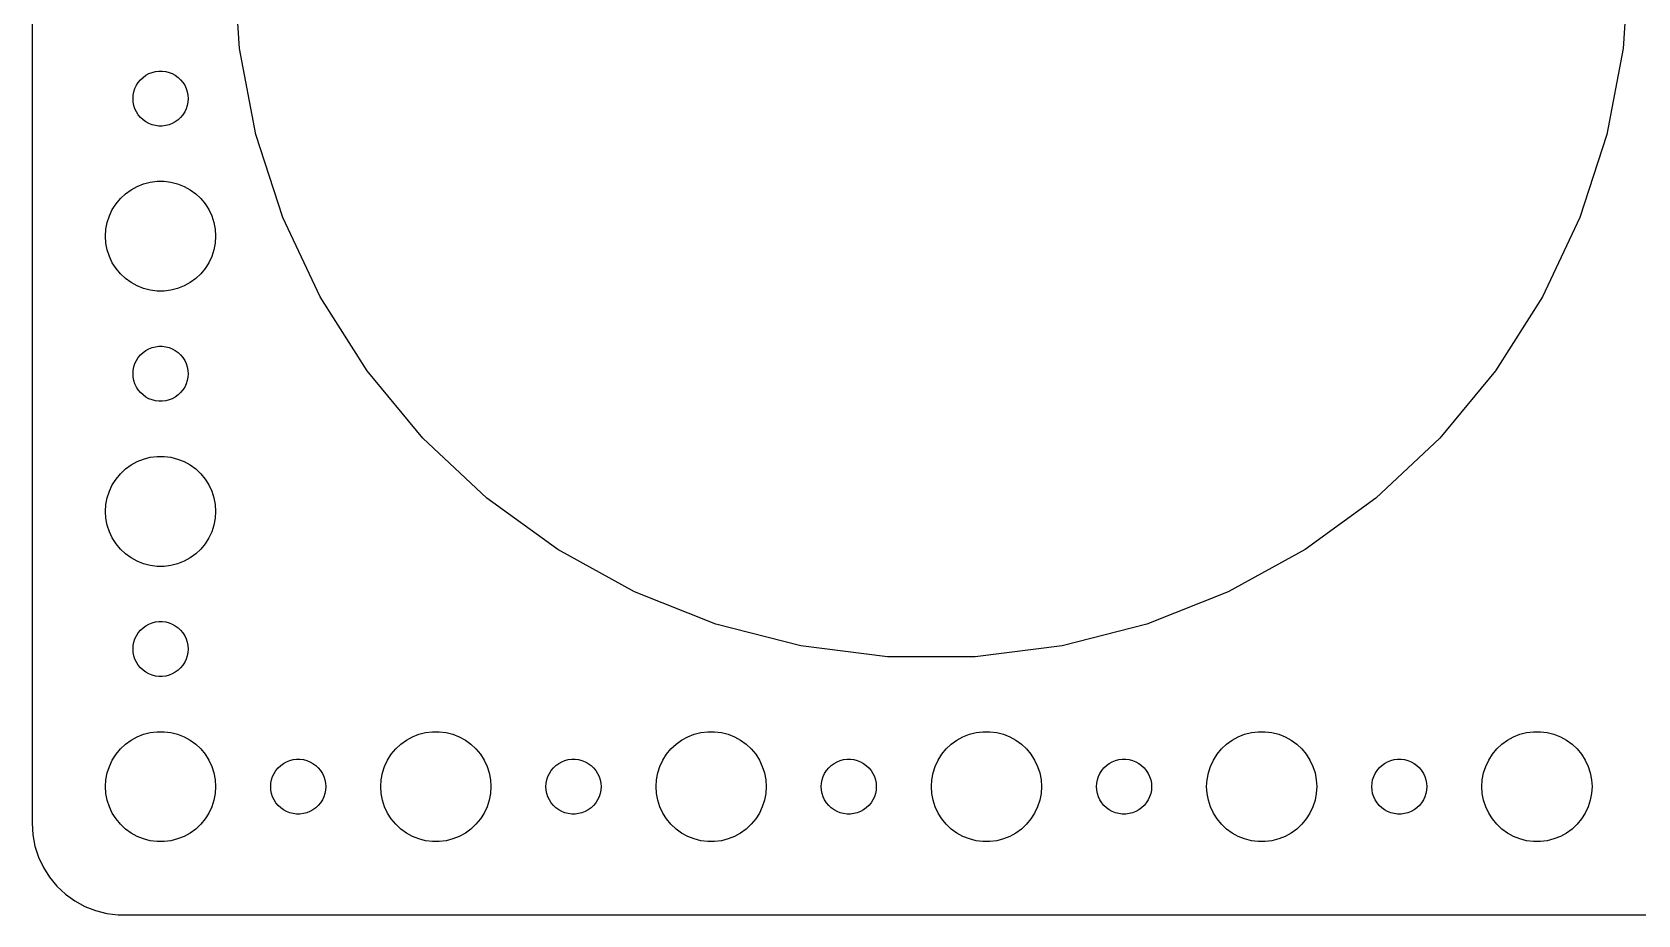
# Model space of a CAD drawing. Header units: metres. Extents: x -90 to 90, y -52 to 52.
# Drawn here: x -89.5 to -2, y -52 to -3.9 of the extents above; entities that cross this region are included whole.
import ezdxf

# ---------------------------------------------------------------- set-up
doc = ezdxf.new("R2010")
doc.units = ezdxf.units.M

msp = doc.modelspace()

# ---------------------------------------------------------------- linework, layer by layer
for p, q in [((-89.5, 47), (-89.5, -47)), ((-78.2003, -4.76265), (-78.5, 0)), ((-2.5, 0), (-2.79964, -4.76265)), ((-77.3062, -9.45021), (-78.2003, -4.76265)), ((-2.79964, -4.76265), (-3.69383, -9.45021)), ((-83.1387, -6.14275), (-82.9635, -6.07341)), ((-82.9635, -6.07341), (-82.7811, -6.02657)), ((-82.7811, -6.02657), (-82.5942, -6.00294)), ((-82.5942, -6.00294), (-82.4058, -6.00294)), ((-82.4058, -6.00294), (-82.2189, -6.02657)), ((-82.2189, -6.02657), (-82.0365, -6.07341)), ((-82.0365, -6.07341), (-81.8613, -6.14275)), ((-83.9529, -7.12695), (-83.8947, -6.9478)), ((-83.8947, -6.9478), (-83.8145, -6.77736)), ((-83.8145, -6.77736), (-83.7135, -6.61832)), ((-83.7135, -6.61832), (-83.5934, -6.47318)), ((-83.5934, -6.47318), (-83.4561, -6.34422)), ((-83.4561, -6.34422), (-83.3037, -6.23351)), ((-83.3037, -6.23351), (-83.1387, -6.14275)), ((-81.8613, -6.14275), (-81.6963, -6.23351)), ((-81.6963, -6.23351), (-81.5439, -6.34422)), ((-81.5439, -6.34422), (-81.4065, -6.47318)), ((-81.4065, -6.47318), (-81.2865, -6.61832)), ((-81.2865, -6.61832), (-81.1855, -6.77736)), ((-81.1855, -6.77736), (-81.1053, -6.9478)), ((-81.1053, -6.9478), (-81.0471, -7.12695)), ((-84, -7.5), (-83.9882, -7.312)), ((-83.9882, -7.68799), (-84, -7.5)), ((-83.9882, -7.312), (-83.9529, -7.12695)), ((-83.9529, -7.87303), (-83.9882, -7.68799)), ((-83.8947, -8.05219), (-83.9529, -7.87303)), ((-81.0471, -7.87303), (-81.1053, -8.05219)), ((-81.0471, -7.12695), (-81.0118, -7.312)), ((-81.0118, -7.68799), (-81.0471, -7.87303)), ((-81.0118, -7.312), (-81, -7.5)), ((-81, -7.5), (-81.0118, -7.68799)), ((-83.8145, -8.22263), (-83.8947, -8.05219)), ((-83.7135, -8.38167), (-83.8145, -8.22263)), ((-83.5934, -8.52681), (-83.7135, -8.38167)), ((-83.4561, -8.65576), (-83.5934, -8.52681)), ((-83.3037, -8.76648), (-83.4561, -8.65576)), ((-81.5439, -8.65576), (-81.6963, -8.76648)), ((-81.4065, -8.52681), (-81.5439, -8.65576)), ((-81.2865, -8.38167), (-81.4065, -8.52681)), ((-81.1855, -8.22263), (-81.2865, -8.38167)), ((-81.1053, -8.05219), (-81.1855, -8.22263)), ((-83.1387, -8.85724), (-83.3037, -8.76648)), ((-82.9635, -8.92657), (-83.1387, -8.85724)), ((-82.7811, -8.97342), (-82.9635, -8.92657)), ((-82.5942, -8.99704), (-82.7811, -8.97342)), ((-82.4058, -8.99704), (-82.5942, -8.99704)), ((-82.2189, -8.97342), (-82.4058, -8.99704)), ((-82.0365, -8.92657), (-82.2189, -8.97342)), ((-81.8613, -8.85724), (-82.0365, -8.92657)), ((-81.6963, -8.76648), (-81.8613, -8.85724)), ((-75.8315, -13.9887), (-77.3062, -9.45021)), ((-3.69383, -9.45021), (-5.16849, -13.9887)), ((-83.7773, -12.2855), (-83.427, -12.1468)), ((-83.427, -12.1468), (-83.0621, -12.0531)), ((-83.0621, -12.0531), (-82.6884, -12.0059)), ((-82.6884, -12.0059), (-82.3116, -12.0059)), ((-82.3116, -12.0059), (-81.9379, -12.0531)), ((-81.9379, -12.0531), (-81.573, -12.1468)), ((-81.573, -12.1468), (-81.2227, -12.2855)), ((-84.927, -13.2366), (-84.6869, -12.9464)), ((-84.6869, -12.9464), (-84.4123, -12.6884)), ((-84.4123, -12.6884), (-84.1075, -12.467)), ((-84.1075, -12.467), (-83.7773, -12.2855)), ((-81.2227, -12.2855), (-80.8925, -12.467)), ((-80.8925, -12.467), (-80.5877, -12.6884)), ((-80.5877, -12.6884), (-80.3131, -12.9464)), ((-80.3131, -12.9464), (-80.073, -13.2366)), ((-85.4057, -14.2539), (-85.2893, -13.8956)), ((-85.2893, -13.8956), (-85.1289, -13.5547)), ((-85.1289, -13.5547), (-84.927, -13.2366)), ((-80.073, -13.2366), (-79.8711, -13.5547)), ((-79.8711, -13.5547), (-79.7107, -13.8956)), ((-79.7107, -13.8956), (-79.5943, -14.2539)), ((-73.7997, -18.3066), (-75.8315, -13.9887)), ((-5.16849, -13.9887), (-7.20033, -18.3066)), ((-85.5, -15), (-85.4763, -14.624)), ((-85.4763, -14.624), (-85.4057, -14.2539)), ((-79.5943, -14.2539), (-79.5237, -14.624)), ((-79.5237, -14.624), (-79.5, -15)), ((-85.4763, -15.376), (-85.5, -15)), ((-85.4057, -15.7461), (-85.4763, -15.376)), ((-85.2893, -16.1044), (-85.4057, -15.7461)), ((-79.5943, -15.7461), (-79.7107, -16.1044)), ((-79.5237, -15.376), (-79.5943, -15.7461)), ((-79.5, -15), (-79.5237, -15.376)), ((-85.1289, -16.4453), (-85.2893, -16.1044)), ((-84.927, -16.7634), (-85.1289, -16.4453)), ((-79.8711, -16.4453), (-80.073, -16.7634)), ((-79.7107, -16.1044), (-79.8711, -16.4453)), ((-84.6869, -17.0536), (-84.927, -16.7634)), ((-84.4123, -17.3115), (-84.6869, -17.0536)), ((-84.1075, -17.533), (-84.4123, -17.3115)), ((-80.5877, -17.3115), (-80.8925, -17.533)), ((-80.3131, -17.0536), (-80.5877, -17.3115)), ((-80.073, -16.7634), (-80.3131, -17.0536)), ((-83.7773, -17.7145), (-84.1075, -17.533)), ((-83.427, -17.8532), (-83.7773, -17.7145)), ((-83.0621, -17.9469), (-83.427, -17.8532)), ((-82.6884, -17.9941), (-83.0621, -17.9469)), ((-82.3116, -17.9941), (-82.6884, -17.9941)), ((-81.9379, -17.9469), (-82.3116, -17.9941)), ((-81.573, -17.8532), (-81.9379, -17.9469)), ((-81.2227, -17.7145), (-81.573, -17.8532)), ((-80.8925, -17.533), (-81.2227, -17.7145)), ((-71.2426, -22.3358), (-73.7997, -18.3066)), ((-7.20033, -18.3066), (-9.75734, -22.3358)), ((-83.8947, -21.9478), (-83.8145, -21.7774)), ((-83.8145, -21.7774), (-83.7135, -21.6183)), ((-83.7135, -21.6183), (-83.5934, -21.4732)), ((-83.5934, -21.4732), (-83.4561, -21.3442)), ((-83.4561, -21.3442), (-83.3037, -21.2335)), ((-83.3037, -21.2335), (-83.1387, -21.1427)), ((-83.1387, -21.1427), (-82.9635, -21.0734)), ((-82.9635, -21.0734), (-82.7811, -21.0266)), ((-82.7811, -21.0266), (-82.5942, -21.003)), ((-82.5942, -21.003), (-82.4058, -21.003)), ((-82.4058, -21.003), (-82.2189, -21.0266)), ((-82.2189, -21.0266), (-82.0365, -21.0734)), ((-82.0365, -21.0734), (-81.8613, -21.1427)), ((-81.8613, -21.1427), (-81.6963, -21.2335)), ((-81.6963, -21.2335), (-81.5439, -21.3442)), ((-81.5439, -21.3442), (-81.4065, -21.4732)), ((-81.4065, -21.4732), (-81.2865, -21.6183)), ((-81.2865, -21.6183), (-81.1855, -21.7774)), ((-81.1855, -21.7774), (-81.1053, -21.9478)), ((-84, -22.5), (-83.9882, -22.312)), ((-83.9882, -22.688), (-84, -22.5)), ((-83.9882, -22.312), (-83.9529, -22.127)), ((-83.9529, -22.873), (-83.9882, -22.688)), ((-83.9529, -22.127), (-83.8947, -21.9478)), ((-81.1053, -21.9478), (-81.0471, -22.127)), ((-81.0471, -22.127), (-81.0118, -22.312)), ((-81.0118, -22.688), (-81.0471, -22.873)), ((-81.0118, -22.312), (-81, -22.5)), ((-81, -22.5), (-81.0118, -22.688)), ((-68.2008, -26.0128), (-71.2426, -22.3358)), ((-9.75734, -22.3358), (-12.7992, -26.0128)), ((-83.8947, -23.0522), (-83.9529, -22.873)), ((-83.8145, -23.2226), (-83.8947, -23.0522)), ((-83.7135, -23.3817), (-83.8145, -23.2226)), ((-83.5934, -23.5268), (-83.7135, -23.3817)), ((-83.4561, -23.6558), (-83.5934, -23.5268)), ((-81.4065, -23.5268), (-81.5439, -23.6558)), ((-81.2865, -23.3817), (-81.4065, -23.5268)), ((-81.1855, -23.2226), (-81.2865, -23.3817)), ((-81.1053, -23.0522), (-81.1855, -23.2226)), ((-81.0471, -22.873), (-81.1053, -23.0522)), ((-83.3037, -23.7665), (-83.4561, -23.6558)), ((-83.1387, -23.8572), (-83.3037, -23.7665)), ((-82.9635, -23.9266), (-83.1387, -23.8572)), ((-82.7811, -23.9734), (-82.9635, -23.9266)), ((-82.5942, -23.997), (-82.7811, -23.9734)), ((-82.4058, -23.997), (-82.5942, -23.997)), ((-82.2189, -23.9734), (-82.4058, -23.997)), ((-82.0365, -23.9266), (-82.2189, -23.9734)), ((-81.8613, -23.8572), (-82.0365, -23.9266)), ((-81.6963, -23.7665), (-81.8613, -23.8572)), ((-81.5439, -23.6558), (-81.6963, -23.7665)), ((-64.7221, -29.2795), (-68.2008, -26.0128)), ((-12.7992, -26.0128), (-16.2779, -29.2795)), ((-83.427, -27.1468), (-83.0621, -27.0531)), ((-83.0621, -27.0531), (-82.6884, -27.0059)), ((-82.6884, -27.0059), (-82.3116, -27.0059)), ((-82.3116, -27.0059), (-81.9379, -27.0531)), ((-81.9379, -27.0531), (-81.573, -27.1468)), ((-84.927, -28.2366), (-84.6869, -27.9464)), ((-84.6869, -27.9464), (-84.4123, -27.6884)), ((-84.4123, -27.6884), (-84.1075, -27.467)), ((-84.1075, -27.467), (-83.7773, -27.2855)), ((-83.7773, -27.2855), (-83.427, -27.1468)), ((-81.573, -27.1468), (-81.2227, -27.2855)), ((-81.2227, -27.2855), (-80.8925, -27.467)), ((-80.8925, -27.467), (-80.5877, -27.6884)), ((-80.5877, -27.6884), (-80.3131, -27.9464)), ((-80.3131, -27.9464), (-80.073, -28.2366)), ((-85.2893, -28.8956), (-85.1289, -28.5547)), ((-85.1289, -28.5547), (-84.927, -28.2366)), ((-80.073, -28.2366), (-79.8711, -28.5547)), ((-79.8711, -28.5547), (-79.7107, -28.8956)), ((-85.5, -30), (-85.4763, -29.624)), ((-85.4763, -29.624), (-85.4057, -29.2539)), ((-85.4057, -29.2539), (-85.2893, -28.8956)), ((-79.7107, -28.8956), (-79.5943, -29.2539)), ((-79.5943, -29.2539), (-79.5237, -29.624)), ((-79.5237, -29.624), (-79.5, -30)), ((-60.8614, -32.0845), (-64.7221, -29.2795)), ((-16.2779, -29.2795), (-20.1386, -32.0845)), ((-85.4763, -30.376), (-85.5, -30)), ((-85.4057, -30.7461), (-85.4763, -30.376)), ((-79.5237, -30.376), (-79.5943, -30.7461)), ((-79.5, -30), (-79.5237, -30.376)), ((-85.2893, -31.1044), (-85.4057, -30.7461)), ((-85.1289, -31.4453), (-85.2893, -31.1044)), ((-84.927, -31.7634), (-85.1289, -31.4453)), ((-79.8711, -31.4453), (-80.073, -31.7634)), ((-79.7107, -31.1044), (-79.8711, -31.4453)), ((-79.5943, -30.7461), (-79.7107, -31.1044)), ((-84.6869, -32.0536), (-84.927, -31.7634)), ((-84.4123, -32.3115), (-84.6869, -32.0536)), ((-84.1075, -32.533), (-84.4123, -32.3115)), ((-80.5877, -32.3115), (-80.8925, -32.533)), ((-80.3131, -32.0536), (-80.5877, -32.3115)), ((-80.073, -31.7634), (-80.3131, -32.0536)), ((-56.6796, -34.3834), (-60.8614, -32.0845)), ((-20.1386, -32.0845), (-24.3204, -34.3834)), ((-83.7773, -32.7145), (-84.1075, -32.533)), ((-83.427, -32.8532), (-83.7773, -32.7145)), ((-83.0621, -32.9469), (-83.427, -32.8532)), ((-82.6884, -32.9941), (-83.0621, -32.9469)), ((-82.3116, -32.9941), (-82.6884, -32.9941)), ((-81.9379, -32.9469), (-82.3116, -32.9941)), ((-81.573, -32.8532), (-81.9379, -32.9469)), ((-81.2227, -32.7145), (-81.573, -32.8532)), ((-80.8925, -32.533), (-81.2227, -32.7145)), ((-52.2426, -36.1401), (-56.6796, -34.3834)), ((-24.3204, -34.3834), (-28.7574, -36.1401)), ((-83.8145, -36.7774), (-83.7135, -36.6183)), ((-83.7135, -36.6183), (-83.5934, -36.4732)), ((-83.5934, -36.4732), (-83.4561, -36.3442)), ((-83.4561, -36.3442), (-83.3037, -36.2335)), ((-83.3037, -36.2335), (-83.1387, -36.1428)), ((-83.1387, -36.1428), (-82.9635, -36.0734)), ((-82.9635, -36.0734), (-82.7811, -36.0266)), ((-82.7811, -36.0266), (-82.5942, -36.003)), ((-82.5942, -36.003), (-82.4058, -36.003)), ((-82.4058, -36.003), (-82.2189, -36.0266)), ((-82.2189, -36.0266), (-82.0365, -36.0734)), ((-82.0365, -36.0734), (-81.8613, -36.1428)), ((-81.8613, -36.1428), (-81.6963, -36.2335)), ((-81.6963, -36.2335), (-81.5439, -36.3442)), ((-81.5439, -36.3442), (-81.4065, -36.4732)), ((-81.4065, -36.4732), (-81.2865, -36.6183)), ((-81.2865, -36.6183), (-81.1855, -36.7774)), ((-47.6205, -37.3269), (-52.2426, -36.1401)), ((-28.7574, -36.1401), (-33.3795, -37.3269)), ((-84, -37.5), (-83.9882, -37.312)), ((-83.9882, -37.688), (-84, -37.5)), ((-83.9882, -37.312), (-83.9529, -37.127)), ((-83.9529, -37.127), (-83.8947, -36.9478)), ((-83.8947, -36.9478), (-83.8145, -36.7774)), ((-81.1855, -36.7774), (-81.1053, -36.9478)), ((-81.1053, -36.9478), (-81.0471, -37.127)), ((-81.0471, -37.127), (-81.0118, -37.312)), ((-81.0118, -37.312), (-81, -37.5)), ((-81, -37.5), (-81.0118, -37.688)), ((-42.886, -37.925), (-47.6205, -37.3269)), ((-33.3795, -37.3269), (-38.114, -37.925)), ((-83.9529, -37.873), (-83.9882, -37.688)), ((-83.8947, -38.0522), (-83.9529, -37.873)), ((-83.8145, -38.2226), (-83.8947, -38.0522)), ((-83.7135, -38.3817), (-83.8145, -38.2226)), ((-83.5934, -38.5268), (-83.7135, -38.3817)), ((-81.2865, -38.3817), (-81.4065, -38.5268)), ((-81.1855, -38.2226), (-81.2865, -38.3817)), ((-81.1053, -38.0522), (-81.1855, -38.2226)), ((-81.0471, -37.873), (-81.1053, -38.0522)), ((-81.0118, -37.688), (-81.0471, -37.873)), ((-38.114, -37.925), (-42.886, -37.925)), ((-83.4561, -38.6558), (-83.5934, -38.5268)), ((-83.3037, -38.7665), (-83.4561, -38.6558)), ((-83.1387, -38.8572), (-83.3037, -38.7665)), ((-82.9635, -38.9266), (-83.1387, -38.8572)), ((-82.7811, -38.9734), (-82.9635, -38.9266)), ((-82.5942, -38.997), (-82.7811, -38.9734)), ((-82.4058, -38.997), (-82.5942, -38.997)), ((-82.2189, -38.9734), (-82.4058, -38.997)), ((-82.0365, -38.9266), (-82.2189, -38.9734)), ((-81.8613, -38.8572), (-82.0365, -38.9266)), ((-81.6963, -38.7665), (-81.8613, -38.8572)), ((-81.5439, -38.6558), (-81.6963, -38.7665)), ((-81.4065, -38.5268), (-81.5439, -38.6558)), ((-84.6869, -42.9464), (-84.4123, -42.6885)), ((-84.4123, -42.6885), (-84.1075, -42.467)), ((-84.1075, -42.467), (-83.7773, -42.2855)), ((-83.7773, -42.2855), (-83.427, -42.1468)), ((-83.427, -42.1468), (-83.0621, -42.0531)), ((-83.0621, -42.0531), (-82.6884, -42.0059)), ((-82.6884, -42.0059), (-82.3116, -42.0059)), ((-82.3116, -42.0059), (-81.9379, -42.0531)), ((-81.9379, -42.0531), (-81.573, -42.1468)), ((-81.573, -42.1468), (-81.2227, -42.2855)), ((-81.2227, -42.2855), (-80.8925, -42.467)), ((-80.8925, -42.467), (-80.5877, -42.6885)), ((-80.5877, -42.6885), (-80.3131, -42.9464)), ((-69.6869, -42.9464), (-69.4123, -42.6885)), ((-69.4123, -42.6885), (-69.1075, -42.467)), ((-69.1075, -42.467), (-68.7773, -42.2855)), ((-68.7773, -42.2855), (-68.427, -42.1468)), ((-68.427, -42.1468), (-68.0621, -42.0531)), ((-68.0621, -42.0531), (-67.6884, -42.0059)), ((-67.6884, -42.0059), (-67.3116, -42.0059)), ((-67.3116, -42.0059), (-66.9379, -42.0531)), ((-66.9379, -42.0531), (-66.573, -42.1468)), ((-66.573, -42.1468), (-66.2227, -42.2855)), ((-66.2227, -42.2855), (-65.8925, -42.467)), ((-65.8925, -42.467), (-65.5877, -42.6885)), ((-65.5877, -42.6885), (-65.3131, -42.9464)), ((-54.6869, -42.9464), (-54.4123, -42.6885)), ((-54.4123, -42.6885), (-54.1075, -42.467)), ((-54.1075, -42.467), (-53.7773, -42.2855)), ((-53.7773, -42.2855), (-53.427, -42.1468)), ((-53.427, -42.1468), (-53.0621, -42.0531)), ((-53.0621, -42.0531), (-52.6884, -42.0059)), ((-52.6884, -42.0059), (-52.3116, -42.0059)), ((-52.3116, -42.0059), (-51.9379, -42.0531)), ((-51.9379, -42.0531), (-51.5729, -42.1468)), ((-51.5729, -42.1468), (-51.2227, -42.2855)), ((-51.2227, -42.2855), (-50.8925, -42.467)), ((-50.8925, -42.467), (-50.5877, -42.6885)), ((-50.5877, -42.6885), (-50.3131, -42.9464)), ((-39.6869, -42.9464), (-39.4123, -42.6885)), ((-39.4123, -42.6885), (-39.1075, -42.467)), ((-39.1075, -42.467), (-38.7773, -42.2855)), ((-38.7773, -42.2855), (-38.427, -42.1468)), ((-38.427, -42.1468), (-38.0621, -42.0531)), ((-38.0621, -42.0531), (-37.6884, -42.0059)), ((-37.6884, -42.0059), (-37.3116, -42.0059)), ((-37.3116, -42.0059), (-36.9379, -42.0531)), ((-36.9379, -42.0531), (-36.5729, -42.1468)), ((-36.5729, -42.1468), (-36.2227, -42.2855)), ((-36.2227, -42.2855), (-35.8925, -42.467)), ((-35.8925, -42.467), (-35.5877, -42.6885)), ((-35.5877, -42.6885), (-35.3131, -42.9464)), ((-24.6869, -42.9464), (-24.4123, -42.6885)), ((-24.4123, -42.6885), (-24.1075, -42.467)), ((-24.1075, -42.467), (-23.7773, -42.2855)), ((-23.7773, -42.2855), (-23.427, -42.1468)), ((-23.427, -42.1468), (-23.0621, -42.0531)), ((-23.0621, -42.0531), (-22.6884, -42.0059)), ((-22.6884, -42.0059), (-22.3116, -42.0059)), ((-22.3116, -42.0059), (-21.9379, -42.0531)), ((-21.9379, -42.0531), (-21.5729, -42.1468)), ((-21.5729, -42.1468), (-21.2227, -42.2855)), ((-21.2227, -42.2855), (-20.8925, -42.467)), ((-20.8925, -42.467), (-20.5877, -42.6885)), ((-20.5877, -42.6885), (-20.3131, -42.9464)), ((-9.6869, -42.9464), (-9.41226, -42.6885)), ((-9.41226, -42.6885), (-9.10747, -42.467)), ((-9.10747, -42.467), (-8.77733, -42.2855)), ((-8.77733, -42.2855), (-8.42705, -42.1468)), ((-8.42705, -42.1468), (-8.06213, -42.0531)), ((-8.06213, -42.0531), (-7.68837, -42.0059)), ((-7.68837, -42.0059), (-7.31161, -42.0059)), ((-7.31161, -42.0059), (-6.93785, -42.0531)), ((-6.93785, -42.0531), (-6.57294, -42.1468)), ((-6.57294, -42.1468), (-6.22266, -42.2855)), ((-6.22266, -42.2855), (-5.89252, -42.467)), ((-5.89252, -42.467), (-5.58772, -42.6885)), ((-5.58772, -42.6885), (-5.31308, -42.9464)), ((-85.2893, -43.8956), (-85.1289, -43.5547)), ((-85.1289, -43.5547), (-84.927, -43.2366)), ((-84.927, -43.2366), (-84.6869, -42.9464)), ((-80.3131, -42.9464), (-80.073, -43.2366)), ((-80.073, -43.2366), (-79.8711, -43.5547)), ((-79.8711, -43.5547), (-79.7107, -43.8956)), ((-75.9561, -43.8442), (-75.8037, -43.7335)), ((-75.8037, -43.7335), (-75.6387, -43.6428)), ((-75.6387, -43.6428), (-75.4635, -43.5734)), ((-75.4635, -43.5734), (-75.2811, -43.5266)), ((-75.2811, -43.5266), (-75.0942, -43.503)), ((-75.0942, -43.503), (-74.9058, -43.503)), ((-74.9058, -43.503), (-74.7189, -43.5266)), ((-74.7189, -43.5266), (-74.5365, -43.5734)), ((-74.5365, -43.5734), (-74.3613, -43.6428)), ((-74.3613, -43.6428), (-74.1963, -43.7335)), ((-74.1963, -43.7335), (-74.0439, -43.8442)), ((-70.2893, -43.8956), (-70.1289, -43.5547)), ((-70.1289, -43.5547), (-69.927, -43.2366)), ((-69.927, -43.2366), (-69.6869, -42.9464)), ((-65.3131, -42.9464), (-65.073, -43.2366)), ((-65.073, -43.2366), (-64.8711, -43.5547)), ((-64.8711, -43.5547), (-64.7107, -43.8956)), ((-60.9561, -43.8442), (-60.8037, -43.7335)), ((-60.8037, -43.7335), (-60.6387, -43.6428)), ((-60.6387, -43.6428), (-60.4635, -43.5734)), ((-60.4635, -43.5734), (-60.2811, -43.5266)), ((-60.2811, -43.5266), (-60.0942, -43.503)), ((-60.0942, -43.503), (-59.9058, -43.503)), ((-59.9058, -43.503), (-59.7189, -43.5266)), ((-59.7189, -43.5266), (-59.5365, -43.5734)), ((-59.5365, -43.5734), (-59.3613, -43.6428)), ((-59.3613, -43.6428), (-59.1963, -43.7335)), ((-59.1963, -43.7335), (-59.0439, -43.8442)), ((-55.2893, -43.8956), (-55.1289, -43.5547)), ((-55.1289, -43.5547), (-54.927, -43.2366)), ((-54.927, -43.2366), (-54.6869, -42.9464)), ((-50.3131, -42.9464), (-50.0729, -43.2366)), ((-50.0729, -43.2366), (-49.8711, -43.5547)), ((-49.8711, -43.5547), (-49.7107, -43.8956)), ((-45.9561, -43.8442), (-45.8037, -43.7335)), ((-45.8037, -43.7335), (-45.6387, -43.6428)), ((-45.6387, -43.6428), (-45.4635, -43.5734)), ((-45.4635, -43.5734), (-45.2811, -43.5266)), ((-45.2811, -43.5266), (-45.0942, -43.503)), ((-45.0942, -43.503), (-44.9058, -43.503)), ((-44.9058, -43.503), (-44.7189, -43.5266)), ((-44.7189, -43.5266), (-44.5365, -43.5734)), ((-44.5365, -43.5734), (-44.3613, -43.6428)), ((-44.3613, -43.6428), (-44.1963, -43.7335)), ((-44.1963, -43.7335), (-44.0439, -43.8442)), ((-40.2893, -43.8956), (-40.1289, -43.5547)), ((-40.1289, -43.5547), (-39.927, -43.2366)), ((-39.927, -43.2366), (-39.6869, -42.9464)), ((-35.3131, -42.9464), (-35.0729, -43.2366)), ((-35.0729, -43.2366), (-34.8711, -43.5547)), ((-34.8711, -43.5547), (-34.7107, -43.8956)), ((-30.9561, -43.8442), (-30.8037, -43.7335)), ((-30.8037, -43.7335), (-30.6387, -43.6428)), ((-30.6387, -43.6428), (-30.4635, -43.5734)), ((-30.4635, -43.5734), (-30.2811, -43.5266)), ((-30.2811, -43.5266), (-30.0942, -43.503)), ((-30.0942, -43.503), (-29.9058, -43.503)), ((-29.9058, -43.503), (-29.7189, -43.5266)), ((-29.7189, -43.5266), (-29.5365, -43.5734)), ((-29.5365, -43.5734), (-29.3613, -43.6428)), ((-29.3613, -43.6428), (-29.1963, -43.7335)), ((-29.1963, -43.7335), (-29.0439, -43.8442)), ((-25.2893, -43.8956), (-25.1289, -43.5547)), ((-25.1289, -43.5547), (-24.927, -43.2366)), ((-24.927, -43.2366), (-24.6869, -42.9464)), ((-20.3131, -42.9464), (-20.0729, -43.2366)), ((-20.0729, -43.2366), (-19.8711, -43.5547)), ((-19.8711, -43.5547), (-19.7107, -43.8956)), ((-15.9561, -43.8442), (-15.8037, -43.7335)), ((-15.8037, -43.7335), (-15.6387, -43.6428)), ((-15.6387, -43.6428), (-15.4635, -43.5734)), ((-15.4635, -43.5734), (-15.2811, -43.5266)), ((-15.2811, -43.5266), (-15.0942, -43.503)), ((-15.0942, -43.503), (-14.9058, -43.503)), ((-14.9058, -43.503), (-14.7189, -43.5266)), ((-14.7189, -43.5266), (-14.5365, -43.5734)), ((-14.5365, -43.5734), (-14.3613, -43.6428)), ((-14.3613, -43.6428), (-14.1963, -43.7335)), ((-14.1963, -43.7335), (-14.0439, -43.8442)), ((-10.2893, -43.8956), (-10.1289, -43.5547)), ((-10.1289, -43.5547), (-9.92705, -43.2366)), ((-9.92705, -43.2366), (-9.6869, -42.9464)), ((-5.31308, -42.9464), (-5.07294, -43.2366)), ((-5.07294, -43.2366), (-4.87108, -43.5547)), ((-4.87108, -43.5547), (-4.71066, -43.8956)), ((-85.5, -45), (-85.4763, -44.624)), ((-85.4763, -44.624), (-85.4057, -44.2539)), ((-85.4057, -44.2539), (-85.2893, -43.8956)), ((-79.7107, -43.8956), (-79.5943, -44.2539)), ((-79.5943, -44.2539), (-79.5237, -44.624)), ((-79.5237, -44.624), (-79.5, -45)), ((-76.4529, -44.627), (-76.3947, -44.4478)), ((-76.3947, -44.4478), (-76.3145, -44.2774)), ((-76.3145, -44.2774), (-76.2135, -44.1183)), ((-76.2135, -44.1183), (-76.0934, -43.9732)), ((-76.0934, -43.9732), (-75.9561, -43.8442)), ((-74.0439, -43.8442), (-73.9065, -43.9732)), ((-73.9065, -43.9732), (-73.7865, -44.1183)), ((-73.7865, -44.1183), (-73.6855, -44.2774)), ((-73.6855, -44.2774), (-73.6053, -44.4478)), ((-73.6053, -44.4478), (-73.5471, -44.627)), ((-70.5, -45), (-70.4763, -44.624)), ((-70.4763, -44.624), (-70.4057, -44.2539)), ((-70.4057, -44.2539), (-70.2893, -43.8956)), ((-64.7107, -43.8956), (-64.5943, -44.2539)), ((-64.5943, -44.2539), (-64.5237, -44.624)), ((-64.5237, -44.624), (-64.5, -45)), ((-61.4529, -44.627), (-61.3947, -44.4478)), ((-61.3947, -44.4478), (-61.3145, -44.2774)), ((-61.3145, -44.2774), (-61.2135, -44.1183)), ((-61.2135, -44.1183), (-61.0934, -43.9732)), ((-61.0934, -43.9732), (-60.9561, -43.8442)), ((-59.0439, -43.8442), (-58.9065, -43.9732)), ((-58.9065, -43.9732), (-58.7865, -44.1183)), ((-58.7865, -44.1183), (-58.6855, -44.2774)), ((-58.6855, -44.2774), (-58.6053, -44.4478)), ((-58.6053, -44.4478), (-58.5471, -44.627)), ((-55.5, -45), (-55.4763, -44.624)), ((-55.4763, -44.624), (-55.4057, -44.2539)), ((-55.4057, -44.2539), (-55.2893, -43.8956)), ((-49.7107, -43.8956), (-49.5942, -44.2539)), ((-49.5942, -44.2539), (-49.5237, -44.624)), ((-49.5237, -44.624), (-49.5, -45)), ((-46.4529, -44.627), (-46.3947, -44.4478)), ((-46.3947, -44.4478), (-46.3145, -44.2774)), ((-46.3145, -44.2774), (-46.2135, -44.1183)), ((-46.2135, -44.1183), (-46.0934, -43.9732)), ((-46.0934, -43.9732), (-45.9561, -43.8442)), ((-44.0439, -43.8442), (-43.9065, -43.9732)), ((-43.9065, -43.9732), (-43.7865, -44.1183)), ((-43.7865, -44.1183), (-43.6855, -44.2774)), ((-43.6855, -44.2774), (-43.6053, -44.4478)), ((-43.6053, -44.4478), (-43.5471, -44.627)), ((-40.5, -45), (-40.4763, -44.624)), ((-40.4763, -44.624), (-40.4057, -44.2539)), ((-40.4057, -44.2539), (-40.2893, -43.8956)), ((-34.7107, -43.8956), (-34.5942, -44.2539)), ((-34.5942, -44.2539), (-34.5237, -44.624)), ((-34.5237, -44.624), (-34.5, -45)), ((-31.4529, -44.627), (-31.3947, -44.4478)), ((-31.3947, -44.4478), (-31.3145, -44.2774)), ((-31.3145, -44.2774), (-31.2135, -44.1183)), ((-31.2135, -44.1183), (-31.0934, -43.9732)), ((-31.0934, -43.9732), (-30.9561, -43.8442)), ((-29.0439, -43.8442), (-28.9065, -43.9732)), ((-28.9065, -43.9732), (-28.7865, -44.1183)), ((-28.7865, -44.1183), (-28.6855, -44.2774)), ((-28.6855, -44.2774), (-28.6053, -44.4478)), ((-28.6053, -44.4478), (-28.5471, -44.627)), ((-25.5, -45), (-25.4763, -44.624)), ((-25.4763, -44.624), (-25.4057, -44.2539)), ((-25.4057, -44.2539), (-25.2893, -43.8956)), ((-19.7107, -43.8956), (-19.5942, -44.2539)), ((-19.5942, -44.2539), (-19.5237, -44.624)), ((-19.5237, -44.624), (-19.5, -45)), ((-16.4529, -44.627), (-16.3947, -44.4478)), ((-16.3947, -44.4478), (-16.3145, -44.2774)), ((-16.3145, -44.2774), (-16.2135, -44.1183)), ((-16.2135, -44.1183), (-16.0934, -43.9732)), ((-16.0934, -43.9732), (-15.9561, -43.8442)), ((-14.0439, -43.8442), (-13.9065, -43.9732)), ((-13.9065, -43.9732), (-13.7865, -44.1183)), ((-13.7865, -44.1183), (-13.6855, -44.2774)), ((-13.6855, -44.2774), (-13.6053, -44.4478)), ((-13.6053, -44.4478), (-13.5471, -44.627)), ((-10.5, -45), (-10.4763, -44.624)), ((-10.4763, -44.624), (-10.4057, -44.2539)), ((-10.4057, -44.2539), (-10.2893, -43.8956)), ((-4.71066, -43.8956), (-4.59424, -44.2539)), ((-4.59424, -44.2539), (-4.52365, -44.624)), ((-4.52365, -44.624), (-4.5, -45)), ((-85.4763, -45.376), (-85.5, -45)), ((-85.4057, -45.7461), (-85.4763, -45.376)), ((-79.5237, -45.376), (-79.5943, -45.7461)), ((-79.5, -45), (-79.5237, -45.376)), ((-76.5, -45), (-76.4882, -44.812)), ((-76.4882, -45.188), (-76.5, -45)), ((-76.4882, -44.812), (-76.4529, -44.627)), ((-76.4529, -45.373), (-76.4882, -45.188)), ((-76.3947, -45.5522), (-76.4529, -45.373)), ((-73.5471, -45.373), (-73.6053, -45.5522)), ((-73.5471, -44.627), (-73.5118, -44.812)), ((-73.5118, -45.188), (-73.5471, -45.373)), ((-73.5118, -44.812), (-73.5, -45)), ((-73.5, -45), (-73.5118, -45.188)), ((-70.4763, -45.376), (-70.5, -45)), ((-70.4057, -45.7461), (-70.4763, -45.376)), ((-64.5237, -45.376), (-64.5943, -45.7461)), ((-64.5, -45), (-64.5237, -45.376)), ((-61.5, -45), (-61.4882, -44.812)), ((-61.4882, -45.188), (-61.5, -45)), ((-61.4882, -44.812), (-61.4529, -44.627)), ((-61.4529, -45.373), (-61.4882, -45.188)), ((-61.3947, -45.5522), (-61.4529, -45.373)), ((-58.5471, -45.373), (-58.6053, -45.5522)), ((-58.5471, -44.627), (-58.5118, -44.812)), ((-58.5118, -45.188), (-58.5471, -45.373)), ((-58.5118, -44.812), (-58.5, -45)), ((-58.5, -45), (-58.5118, -45.188)), ((-55.4763, -45.376), (-55.5, -45)), ((-55.4057, -45.7461), (-55.4763, -45.376)), ((-49.5237, -45.376), (-49.5942, -45.7461)), ((-49.5, -45), (-49.5237, -45.376)), ((-46.5, -45), (-46.4882, -44.812)), ((-46.4882, -45.188), (-46.5, -45)), ((-46.4882, -44.812), (-46.4529, -44.627)), ((-46.4529, -45.373), (-46.4882, -45.188)), ((-46.3947, -45.5522), (-46.4529, -45.373)), ((-43.5471, -45.373), (-43.6053, -45.5522)), ((-43.5471, -44.627), (-43.5118, -44.812)), ((-43.5118, -45.188), (-43.5471, -45.373)), ((-43.5118, -44.812), (-43.5, -45)), ((-43.5, -45), (-43.5118, -45.188)), ((-40.4763, -45.376), (-40.5, -45)), ((-40.4057, -45.7461), (-40.4763, -45.376)), ((-34.5237, -45.376), (-34.5942, -45.7461)), ((-34.5, -45), (-34.5237, -45.376)), ((-31.5, -45), (-31.4882, -44.812)), ((-31.4882, -45.188), (-31.5, -45)), ((-31.4882, -44.812), (-31.4529, -44.627)), ((-31.4529, -45.373), (-31.4882, -45.188)), ((-31.3947, -45.5522), (-31.4529, -45.373)), ((-28.5471, -45.373), (-28.6053, -45.5522)), ((-28.5471, -44.627), (-28.5118, -44.812)), ((-28.5118, -45.188), (-28.5471, -45.373)), ((-28.5118, -44.812), (-28.5, -45)), ((-28.5, -45), (-28.5118, -45.188)), ((-25.4763, -45.376), (-25.5, -45)), ((-25.4057, -45.7461), (-25.4763, -45.376)), ((-19.5237, -45.376), (-19.5942, -45.7461)), ((-19.5, -45), (-19.5237, -45.376)), ((-16.5, -45), (-16.4882, -44.812)), ((-16.4882, -45.188), (-16.5, -45)), ((-16.4882, -44.812), (-16.4529, -44.627)), ((-16.4529, -45.373), (-16.4882, -45.188)), ((-16.3947, -45.5522), (-16.4529, -45.373)), ((-13.5471, -45.373), (-13.6053, -45.5522)), ((-13.5471, -44.627), (-13.5118, -44.812)), ((-13.5118, -45.188), (-13.5471, -45.373)), ((-13.5118, -44.812), (-13.5, -45)), ((-13.5, -45), (-13.5118, -45.188)), ((-10.4763, -45.376), (-10.5, -45)), ((-10.4057, -45.7461), (-10.4763, -45.376)), ((-4.52365, -45.376), (-4.59424, -45.7461)), ((-4.5, -45), (-4.52365, -45.376)), ((-85.2893, -46.1044), (-85.4057, -45.7461)), ((-85.1289, -46.4453), (-85.2893, -46.1044)), ((-79.7107, -46.1044), (-79.8711, -46.4453)), ((-79.5943, -45.7461), (-79.7107, -46.1044)), ((-76.3145, -45.7226), (-76.3947, -45.5522)), ((-76.2135, -45.8817), (-76.3145, -45.7226)), ((-76.0934, -46.0268), (-76.2135, -45.8817)), ((-75.9561, -46.1558), (-76.0934, -46.0268)), ((-75.8037, -46.2665), (-75.9561, -46.1558)), ((-75.6387, -46.3572), (-75.8037, -46.2665)), ((-75.4635, -46.4266), (-75.6387, -46.3572)), ((-74.3613, -46.3572), (-74.5365, -46.4266)), ((-74.1963, -46.2665), (-74.3613, -46.3572)), ((-74.0439, -46.1558), (-74.1963, -46.2665)), ((-73.9065, -46.0268), (-74.0439, -46.1558)), ((-73.7865, -45.8817), (-73.9065, -46.0268)), ((-73.6855, -45.7226), (-73.7865, -45.8817)), ((-73.6053, -45.5522), (-73.6855, -45.7226)), ((-70.2893, -46.1044), (-70.4057, -45.7461)), ((-70.1289, -46.4453), (-70.2893, -46.1044)), ((-64.7107, -46.1044), (-64.8711, -46.4453)), ((-64.5943, -45.7461), (-64.7107, -46.1044)), ((-61.3145, -45.7226), (-61.3947, -45.5522)), ((-61.2135, -45.8817), (-61.3145, -45.7226)), ((-61.0934, -46.0268), (-61.2135, -45.8817)), ((-60.9561, -46.1558), (-61.0934, -46.0268)), ((-60.8037, -46.2665), (-60.9561, -46.1558)), ((-60.6387, -46.3572), (-60.8037, -46.2665)), ((-60.4635, -46.4266), (-60.6387, -46.3572)), ((-59.3613, -46.3572), (-59.5365, -46.4266)), ((-59.1963, -46.2665), (-59.3613, -46.3572)), ((-59.0439, -46.1558), (-59.1963, -46.2665)), ((-58.9065, -46.0268), (-59.0439, -46.1558)), ((-58.7865, -45.8817), (-58.9065, -46.0268)), ((-58.6855, -45.7226), (-58.7865, -45.8817)), ((-58.6053, -45.5522), (-58.6855, -45.7226)), ((-55.2893, -46.1044), (-55.4057, -45.7461)), ((-55.1289, -46.4453), (-55.2893, -46.1044)), ((-49.7107, -46.1044), (-49.8711, -46.4453)), ((-49.5942, -45.7461), (-49.7107, -46.1044)), ((-46.3145, -45.7226), (-46.3947, -45.5522)), ((-46.2135, -45.8817), (-46.3145, -45.7226)), ((-46.0934, -46.0268), (-46.2135, -45.8817)), ((-45.9561, -46.1558), (-46.0934, -46.0268)), ((-45.8037, -46.2665), (-45.9561, -46.1558)), ((-45.6387, -46.3572), (-45.8037, -46.2665)), ((-45.4635, -46.4266), (-45.6387, -46.3572)), ((-44.3613, -46.3572), (-44.5365, -46.4266)), ((-44.1963, -46.2665), (-44.3613, -46.3572)), ((-44.0439, -46.1558), (-44.1963, -46.2665)), ((-43.9065, -46.0268), (-44.0439, -46.1558)), ((-43.7865, -45.8817), (-43.9065, -46.0268)), ((-43.6855, -45.7226), (-43.7865, -45.8817)), ((-43.6053, -45.5522), (-43.6855, -45.7226)), ((-40.2893, -46.1044), (-40.4057, -45.7461)), ((-40.1289, -46.4453), (-40.2893, -46.1044)), ((-34.7107, -46.1044), (-34.8711, -46.4453)), ((-34.5942, -45.7461), (-34.7107, -46.1044)), ((-31.3145, -45.7226), (-31.3947, -45.5522)), ((-31.2135, -45.8817), (-31.3145, -45.7226)), ((-31.0934, -46.0268), (-31.2135, -45.8817)), ((-30.9561, -46.1558), (-31.0934, -46.0268)), ((-30.8037, -46.2665), (-30.9561, -46.1558)), ((-30.6387, -46.3572), (-30.8037, -46.2665)), ((-30.4635, -46.4266), (-30.6387, -46.3572)), ((-29.3613, -46.3572), (-29.5365, -46.4266)), ((-29.1963, -46.2665), (-29.3613, -46.3572)), ((-29.0439, -46.1558), (-29.1963, -46.2665)), ((-28.9065, -46.0268), (-29.0439, -46.1558)), ((-28.7865, -45.8817), (-28.9065, -46.0268)), ((-28.6855, -45.7226), (-28.7865, -45.8817)), ((-28.6053, -45.5522), (-28.6855, -45.7226)), ((-25.2893, -46.1044), (-25.4057, -45.7461)), ((-25.1289, -46.4453), (-25.2893, -46.1044)), ((-19.7107, -46.1044), (-19.8711, -46.4453)), ((-19.5942, -45.7461), (-19.7107, -46.1044)), ((-16.3145, -45.7226), (-16.3947, -45.5522)), ((-16.2135, -45.8817), (-16.3145, -45.7226)), ((-16.0934, -46.0268), (-16.2135, -45.8817)), ((-15.9561, -46.1558), (-16.0934, -46.0268)), ((-15.8037, -46.2665), (-15.9561, -46.1558)), ((-15.6387, -46.3572), (-15.8037, -46.2665)), ((-15.4635, -46.4266), (-15.6387, -46.3572)), ((-14.3613, -46.3572), (-14.5365, -46.4266)), ((-14.1963, -46.2665), (-14.3613, -46.3572)), ((-14.0439, -46.1558), (-14.1963, -46.2665)), ((-13.9065, -46.0268), (-14.0439, -46.1558)), ((-13.7865, -45.8817), (-13.9065, -46.0268)), ((-13.6855, -45.7226), (-13.7865, -45.8817)), ((-13.6053, -45.5522), (-13.6855, -45.7226)), ((-10.2893, -46.1044), (-10.4057, -45.7461)), ((-10.1289, -46.4453), (-10.2893, -46.1044)), ((-4.71066, -46.1044), (-4.87108, -46.4453)), ((-4.59424, -45.7461), (-4.71066, -46.1044)), ((-89.5, -47), (-89.4606, -47.6267)), ((-84.927, -46.7634), (-85.1289, -46.4453)), ((-84.6869, -47.0536), (-84.927, -46.7634)), ((-84.4123, -47.3115), (-84.6869, -47.0536)), ((-80.3131, -47.0536), (-80.5877, -47.3115)), ((-80.073, -46.7634), (-80.3131, -47.0536)), ((-79.8711, -46.4453), (-80.073, -46.7634)), ((-75.2811, -46.4734), (-75.4635, -46.4266)), ((-75.0942, -46.497), (-75.2811, -46.4734)), ((-74.9058, -46.497), (-75.0942, -46.497)), ((-74.7189, -46.4734), (-74.9058, -46.497)), ((-74.5365, -46.4266), (-74.7189, -46.4734)), ((-69.927, -46.7634), (-70.1289, -46.4453)), ((-69.6869, -47.0536), (-69.927, -46.7634)), ((-69.4123, -47.3115), (-69.6869, -47.0536)), ((-65.3131, -47.0536), (-65.5877, -47.3115)), ((-65.073, -46.7634), (-65.3131, -47.0536)), ((-64.8711, -46.4453), (-65.073, -46.7634)), ((-60.2811, -46.4734), (-60.4635, -46.4266)), ((-60.0942, -46.497), (-60.2811, -46.4734)), ((-59.9058, -46.497), (-60.0942, -46.497)), ((-59.7189, -46.4734), (-59.9058, -46.497)), ((-59.5365, -46.4266), (-59.7189, -46.4734)), ((-54.927, -46.7634), (-55.1289, -46.4453)), ((-54.6869, -47.0536), (-54.927, -46.7634)), ((-54.4123, -47.3115), (-54.6869, -47.0536)), ((-50.3131, -47.0536), (-50.5877, -47.3115)), ((-50.0729, -46.7634), (-50.3131, -47.0536)), ((-49.8711, -46.4453), (-50.0729, -46.7634)), ((-45.2811, -46.4734), (-45.4635, -46.4266)), ((-45.0942, -46.497), (-45.2811, -46.4734)), ((-44.9058, -46.497), (-45.0942, -46.497)), ((-44.7189, -46.4734), (-44.9058, -46.497)), ((-44.5365, -46.4266), (-44.7189, -46.4734)), ((-39.927, -46.7634), (-40.1289, -46.4453)), ((-39.6869, -47.0536), (-39.927, -46.7634)), ((-39.4123, -47.3115), (-39.6869, -47.0536)), ((-35.3131, -47.0536), (-35.5877, -47.3115)), ((-35.0729, -46.7634), (-35.3131, -47.0536)), ((-34.8711, -46.4453), (-35.0729, -46.7634)), ((-30.2811, -46.4734), (-30.4635, -46.4266)), ((-30.0942, -46.497), (-30.2811, -46.4734)), ((-29.9058, -46.497), (-30.0942, -46.497)), ((-29.7189, -46.4734), (-29.9058, -46.497)), ((-29.5365, -46.4266), (-29.7189, -46.4734)), ((-24.927, -46.7634), (-25.1289, -46.4453)), ((-24.6869, -47.0536), (-24.927, -46.7634)), ((-24.4123, -47.3115), (-24.6869, -47.0536)), ((-20.3131, -47.0536), (-20.5877, -47.3115)), ((-20.0729, -46.7634), (-20.3131, -47.0536)), ((-19.8711, -46.4453), (-20.0729, -46.7634)), ((-15.2811, -46.4734), (-15.4635, -46.4266)), ((-15.0942, -46.497), (-15.2811, -46.4734)), ((-14.9058, -46.497), (-15.0942, -46.497)), ((-14.7189, -46.4734), (-14.9058, -46.497)), ((-14.5365, -46.4266), (-14.7189, -46.4734)), ((-9.92705, -46.7634), (-10.1289, -46.4453)), ((-9.6869, -47.0536), (-9.92705, -46.7634)), ((-9.41226, -47.3115), (-9.6869, -47.0536)), ((-5.31308, -47.0536), (-5.58772, -47.3115)), ((-5.07294, -46.7634), (-5.31308, -47.0536)), ((-4.87108, -46.4453), (-5.07294, -46.7634)), ((-89.4606, -47.6267), (-89.3429, -48.2434)), ((-84.1075, -47.533), (-84.4123, -47.3115)), ((-83.7773, -47.7145), (-84.1075, -47.533)), ((-83.427, -47.8532), (-83.7773, -47.7145)), ((-83.0621, -47.9469), (-83.427, -47.8532)), ((-82.6884, -47.9941), (-83.0621, -47.9469)), ((-82.3116, -47.9941), (-82.6884, -47.9941)), ((-81.9379, -47.9469), (-82.3116, -47.9941)), ((-81.573, -47.8532), (-81.9379, -47.9469)), ((-81.2227, -47.7145), (-81.573, -47.8532)), ((-80.8925, -47.533), (-81.2227, -47.7145)), ((-80.5877, -47.3115), (-80.8925, -47.533)), ((-69.1075, -47.533), (-69.4123, -47.3115)), ((-68.7773, -47.7145), (-69.1075, -47.533)), ((-68.427, -47.8532), (-68.7773, -47.7145)), ((-68.0621, -47.9469), (-68.427, -47.8532)), ((-67.6884, -47.9941), (-68.0621, -47.9469)), ((-67.3116, -47.9941), (-67.6884, -47.9941)), ((-66.9379, -47.9469), (-67.3116, -47.9941)), ((-66.573, -47.8532), (-66.9379, -47.9469)), ((-66.2227, -47.7145), (-66.573, -47.8532)), ((-65.8925, -47.533), (-66.2227, -47.7145)), ((-65.5877, -47.3115), (-65.8925, -47.533)), ((-54.1075, -47.533), (-54.4123, -47.3115)), ((-53.7773, -47.7145), (-54.1075, -47.533)), ((-53.427, -47.8532), (-53.7773, -47.7145)), ((-53.0621, -47.9469), (-53.427, -47.8532)), ((-52.6884, -47.9941), (-53.0621, -47.9469)), ((-52.3116, -47.9941), (-52.6884, -47.9941)), ((-51.9379, -47.9469), (-52.3116, -47.9941)), ((-51.5729, -47.8532), (-51.9379, -47.9469)), ((-51.2227, -47.7145), (-51.5729, -47.8532)), ((-50.8925, -47.533), (-51.2227, -47.7145)), ((-50.5877, -47.3115), (-50.8925, -47.533)), ((-39.1075, -47.533), (-39.4123, -47.3115)), ((-38.7773, -47.7145), (-39.1075, -47.533)), ((-38.427, -47.8532), (-38.7773, -47.7145)), ((-38.0621, -47.9469), (-38.427, -47.8532)), ((-37.6884, -47.9941), (-38.0621, -47.9469)), ((-37.3116, -47.9941), (-37.6884, -47.9941)), ((-36.9379, -47.9469), (-37.3116, -47.9941)), ((-36.5729, -47.8532), (-36.9379, -47.9469)), ((-36.2227, -47.7145), (-36.5729, -47.8532)), ((-35.8925, -47.533), (-36.2227, -47.7145)), ((-35.5877, -47.3115), (-35.8925, -47.533)), ((-24.1075, -47.533), (-24.4123, -47.3115)), ((-23.7773, -47.7145), (-24.1075, -47.533)), ((-23.427, -47.8532), (-23.7773, -47.7145)), ((-23.0621, -47.9469), (-23.427, -47.8532)), ((-22.6884, -47.9941), (-23.0621, -47.9469)), ((-22.3116, -47.9941), (-22.6884, -47.9941)), ((-21.9379, -47.9469), (-22.3116, -47.9941)), ((-21.5729, -47.8532), (-21.9379, -47.9469)), ((-21.2227, -47.7145), (-21.5729, -47.8532)), ((-20.8925, -47.533), (-21.2227, -47.7145)), ((-20.5877, -47.3115), (-20.8925, -47.533)), ((-9.10747, -47.533), (-9.41226, -47.3115)), ((-8.77733, -47.7145), (-9.10747, -47.533)), ((-8.42705, -47.8532), (-8.77733, -47.7145)), ((-8.06213, -47.9469), (-8.42705, -47.8532)), ((-7.68837, -47.9941), (-8.06213, -47.9469)), ((-7.31161, -47.9941), (-7.68837, -47.9941)), ((-6.93785, -47.9469), (-7.31161, -47.9941)), ((-6.57294, -47.8532), (-6.93785, -47.9469)), ((-6.22266, -47.7145), (-6.57294, -47.8532)), ((-5.89252, -47.533), (-6.22266, -47.7145)), ((-5.58772, -47.3115), (-5.89252, -47.533)), ((-89.3429, -48.2434), (-89.1489, -48.8406)), ((-89.1489, -48.8406), (-88.8815, -49.4088)), ((-88.8815, -49.4088), (-88.5451, -49.9389)), ((-88.5451, -49.9389), (-88.1448, -50.4227)), ((-88.1448, -50.4227), (-87.6871, -50.8526)), ((-87.6871, -50.8526), (-87.1791, -51.2216)), ((-87.1791, -51.2216), (-86.6289, -51.5241)), ((-86.6289, -51.5241), (-86.0451, -51.7553)), ((-86.0451, -51.7553), (-85.4369, -51.9114)), ((-85.4369, -51.9114), (-84.8139, -51.9901)), ((-84.8139, -51.9901), (84.8139, -51.9901))]:
    msp.add_line(p, q)

doc.saveas('drawing.dxf')
